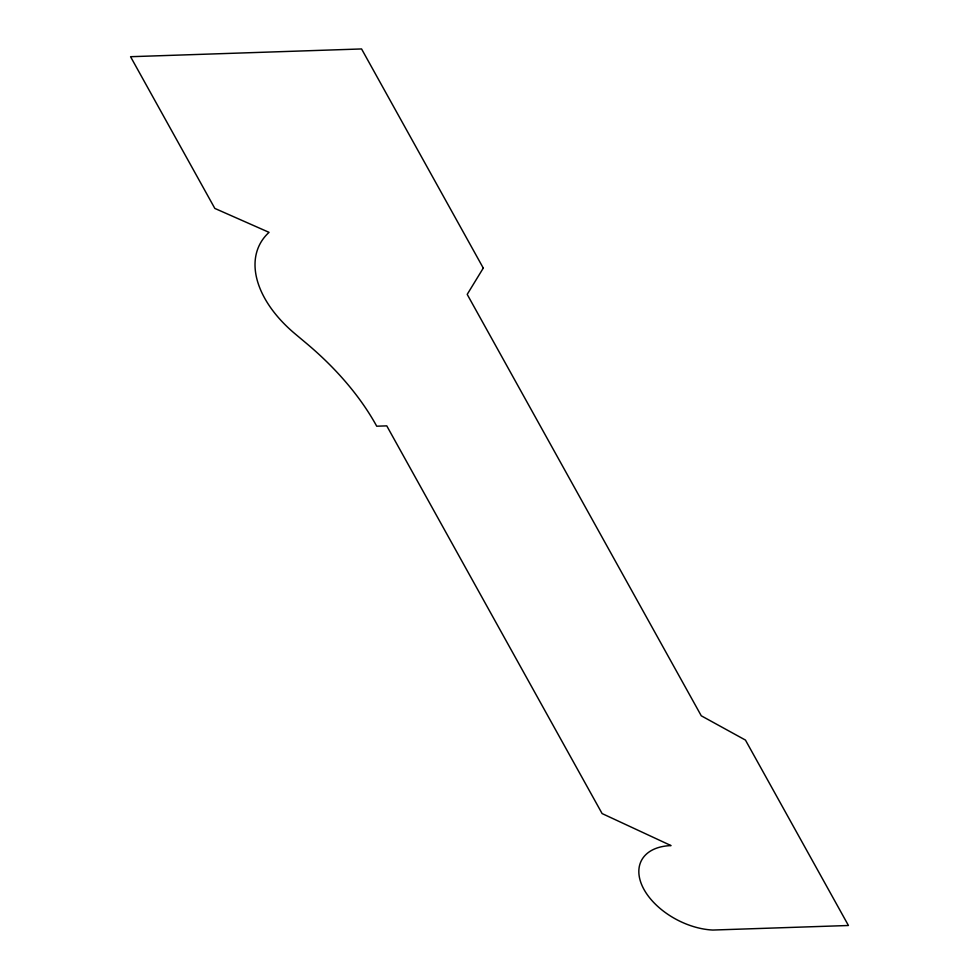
<?xml version="1.0" encoding="UTF-8"?>
<svg xmlns="http://www.w3.org/2000/svg" width="979" height="979" viewBox="0 0 979 979"><rect width="100%" height="100%" fill="white"/><g stroke="black" fill="none" stroke-linecap="round" stroke-linejoin="round"><path stroke-width="1.47" d="M483.283 268.087L467.203 294.385L701.27 715.796L745.447 740.075L848.438 925.498L712.847 930.05A59.584 36.358 27.2 0 1 642.922 887.427A59.584 36.358 27.2 0 1 671.056 845.599L602.109 813.573L386.766 425.865L376.719 426.208A255.078 155.637 27.2 0 0 306.476 343.396L294.936 333.717A110.749 67.575 27.2 0 1 269.054 232.353L214.829 208.417L130.562 56.709L361.569 48.95L483.283 268.087"/></g></svg>
